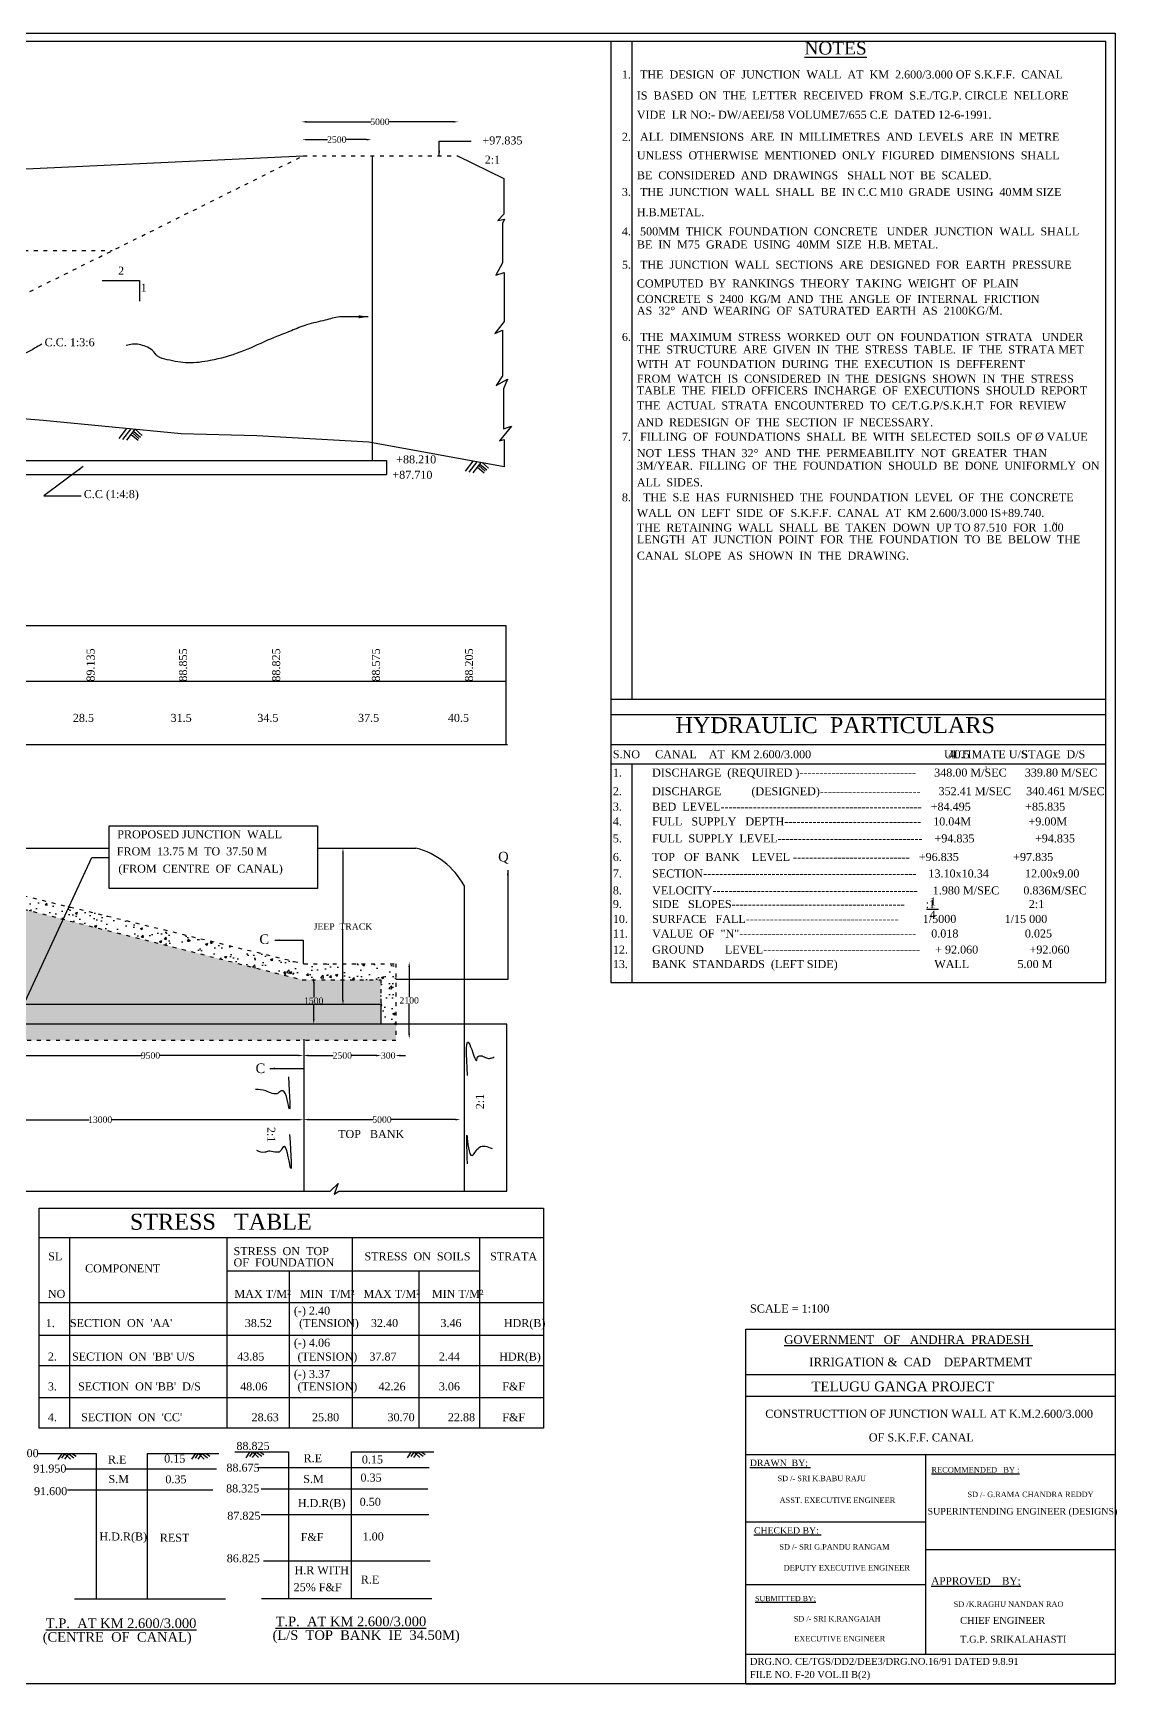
# Model space of a CAD drawing. Header units: millimetres. Extents: x 3743 to 70405, y 1301 to 52870.
# Drawn here: x 36522 to 70405, y 1301 to 52870 of the extents above; entities that cross this region are included whole.
import ezdxf

# ---------------------------------------------------------------- set-up
doc = ezdxf.new("R2010")
doc.units = ezdxf.units.MM
doc.header["$MEASUREMENT"] = 0
doc.header["$PDMODE"] = 66
doc.header["$PDSIZE"] = 170
doc.linetypes.add('ACAD_ISO03W100', pattern=[30, 12, -18])
for name, color, linetype in [('DIM', 5, 'Continuous'), ('DOT LINE', 3, 'ACAD_ISO03W100'), ('DWG. LINE', 1, 'Continuous'), ('HATCH', 2, 'Continuous'), ('RAILING', 4, 'Continuous'), ('TEXT', 7, 'Continuous')]:
    doc.layers.add(name, color=color, linetype=linetype)
doc.layers.add('TITLE', color=7, linetype='Continuous', lineweight=30)
doc.styles.get("Standard").update_dxf_attribs({"font": 'TIMES.TTF', "height": 200})
doc.dimstyles.get("Standard").update_dxf_attribs({"dimtxt": 200, "dimasz": 160, "dimexe": 0.18, "dimexo": 0.0625, "dimgap": 0.09, "dimtad": 0, "dimtih": 1, "dimtoh": 1, "dimdec": 1, "dimzin": 0, "dimdsep": 46, "dimtxsty": 'Standard', "dimcen": 0.09, "dimse1": 1, "dimse2": 1, "dimclrd": 5, "dimclre": 5, "dimclrt": 4, "dimadec": 0, "dimazin": 0, "dimtfac": 1, "dimtdec": 1, "dimtofl": 0, "dimtmove": 0, "dimatfit": 3, "dimfxl": 1, "dimtolj": 1, "dimtzin": 0, "dimarcsym": 0})
pattern_1 = [(50, (0, 0), (717.26, -62.752), [75, -825]), (355, (0, 0), (-138.751, 752.192), [60, -660]), (100.4514, (59.8, -5.2), (578.509, 689.4395), [63.74, -701.142]), (46.1842, (0, 200), (1067.241, -165.519), [112.5, -1237.5]), (96.6356, (88.9, 186.2), (934.663, 974.118), [95.61, -1051.713]), (351.1842, (0, 200), (934.662, 974.119), [90, -990]), (21, (100, 150), (596.907, -402.619), [75, -825]), (326, (100, 150), (243.315, 725.15), [60, -660]), (71.4514, (149.74, 116.45), (840.223, 322.5305), [63.74, -701.142]), (37.5, (0, 0), (12.1599, 332.8939), [0, -652, 0, -670, 0, -662.5]), (7.5, (0, 0), (263.0695, 394.4117), [0, -382, 0, -637, 0, -252.5]), (327.5, (-223, 0), (533.8224, -22.5549), [0, -250, 0, -780, 0, -1035]), (317.5, (-323, 0), (583.186, 100.105), [0, -325, 0, -518, 0, -735])]

# ---------------------------------------------------------------- blocks, each defined once
blk = doc.blocks.new('*D2')
at = {"layer": 'Defpoints', "color": 0}
for p in [(31977, 18927), (44977, 18927), (44977, 18927)]:
    blk.add_point(p, dxfattribs=at)
at = {"layer": 'DIM', "color": 5, "lineweight": -2}
for p, q in [((32137, 18927), (38274, 18927)), ((44817, 18927), (38968, 18927))]:
    blk.add_line(p, q, dxfattribs=at)
at = {"layer": 'DIM', "color": 5}
for points in [[(32137, 18954), (32137, 18901), (31977, 18927)], [(44817, 18954), (44817, 18901), (44977, 18927)]]:
    blk.add_solid(points, dxfattribs=at)
at = {"layer": 'DIM', "color": 4, "insert": (38621, 18927), "char_height": 200, "attachment_point": 5}
blk.add_mtext('\\A1;13000', dxfattribs=at)
blk = doc.blocks.new('*D7')
at = {"layer": 'Defpoints', "color": 0}
for p in [(44912, 50140), (49819, 50140), (49819, 50095)]:
    blk.add_point(p, dxfattribs=at)
at = {"layer": 'DIM', "color": 5, "lineweight": -2}
for p, q in [((45072, 50095), (47083, 50095)), ((49659, 50095), (47649, 50095))]:
    blk.add_line(p, q, dxfattribs=at)
at = {"layer": 'DIM', "color": 5}
for points in [[(45072, 50122), (45072, 50069), (44912, 50095)], [(49659, 50122), (49659, 50069), (49819, 50095)]]:
    blk.add_solid(points, dxfattribs=at)
at = {"layer": 'DIM', "color": 4, "insert": (47366, 50095), "char_height": 200, "attachment_point": 5}
blk.add_mtext('\\A1;5000', dxfattribs=at)
blk = doc.blocks.new('*D9')
at = {"layer": 'Defpoints', "color": 0}
for p in [(44931, 49533), (47106, 49539), (47106, 49533)]:
    blk.add_point(p, dxfattribs=at)
at = {"layer": 'DIM', "color": 5, "lineweight": -2}
for p, q in [((45091, 49539), (45731, 49539)), ((46946, 49539), (46305, 49539))]:
    blk.add_line(p, q, dxfattribs=at)
at = {"layer": 'DIM', "color": 5}
for points in [[(45091, 49566), (45091, 49513), (44931, 49539)], [(46946, 49566), (46946, 49513), (47106, 49539)]]:
    blk.add_solid(points, dxfattribs=at)
at = {"layer": 'DIM', "color": 4, "insert": (46018, 49539), "char_height": 200, "attachment_point": 5}
blk.add_mtext('\\A1;2500', dxfattribs=at)
blk = doc.blocks.new('*D13')
at = {"layer": 'Defpoints', "color": 0}
for p in [(35418, 20933), (44973, 20933), (44973, 20933)]:
    blk.add_point(p, dxfattribs=at)
at = {"layer": 'DIM', "color": 5, "lineweight": -2}
for p, q in [((35578, 20933), (39911, 20933)), ((44813, 20933), (40480, 20933))]:
    blk.add_line(p, q, dxfattribs=at)
at = {"layer": 'DIM', "color": 5}
for points in [[(35578, 20959), (35578, 20906), (35418, 20933)], [(44813, 20959), (44813, 20906), (44973, 20933)]]:
    blk.add_solid(points, dxfattribs=at)
at = {"layer": 'DIM', "color": 4, "insert": (40195, 20933), "char_height": 200, "attachment_point": 5}
blk.add_mtext('\\A1;9500', dxfattribs=at)
blk = doc.blocks.new('*D14')
at = {"layer": 'Defpoints', "color": 0}
for p in [(44973, 21019), (47408, 21019), (47408, 20931)]:
    blk.add_point(p, dxfattribs=at)
at = {"layer": 'DIM', "color": 5, "lineweight": -2}
for p, q in [((45133, 20931), (45903, 20931)), ((47248, 20931), (46477, 20931))]:
    blk.add_line(p, q, dxfattribs=at)
at = {"layer": 'DIM', "color": 5}
for points in [[(45133, 20958), (45133, 20905), (44973, 20931)], [(47248, 20958), (47248, 20905), (47408, 20931)]]:
    blk.add_solid(points, dxfattribs=at)
at = {"layer": 'DIM', "color": 4, "insert": (46190, 20931), "char_height": 200, "attachment_point": 5}
blk.add_mtext('\\A1;2500', dxfattribs=at)
blk = doc.blocks.new('*D15')
at = {"layer": 'Defpoints', "color": 0}
for p in [(47408, 21019), (47843, 21019), (47843, 20931)]:
    blk.add_point(p, dxfattribs=at)
at = {"layer": 'DIM', "color": 5, "lineweight": -2}
for p, q in [((47248, 20931), (47088, 20931)), ((48003, 20931), (48163, 20931))]:
    blk.add_line(p, q, dxfattribs=at)
at = {"layer": 'DIM', "color": 5}
for points in [[(47248, 20958), (47248, 20905), (47408, 20931)], [(48003, 20958), (48003, 20905), (47843, 20931)]]:
    blk.add_solid(points, dxfattribs=at)
at = {"layer": 'DIM', "color": 4, "insert": (47625, 20931), "char_height": 200, "attachment_point": 5}
blk.add_mtext('\\A1;300', dxfattribs=at)
blk = doc.blocks.new('*D19')
at = {"layer": 'Defpoints', "color": 0}
for p in [(44977, 18927), (49882, 18929), (49882, 18927)]:
    blk.add_point(p, dxfattribs=at)
at = {"layer": 'DIM', "color": 5, "lineweight": -2}
for p, q in [((45137, 18929), (47147, 18929)), ((49722, 18929), (47713, 18929))]:
    blk.add_line(p, q, dxfattribs=at)
at = {"layer": 'DIM', "color": 5}
for points in [[(45137, 18956), (45137, 18903), (44977, 18929)], [(49722, 18956), (49722, 18903), (49882, 18929)]]:
    blk.add_solid(points, dxfattribs=at)
at = {"layer": 'DIM', "color": 4, "insert": (47430, 18929), "char_height": 200, "attachment_point": 5}
blk.add_mtext('\\A1;5000', dxfattribs=at)
blk = doc.blocks.new('*D34')
at = {"layer": 'Defpoints', "color": 0}
for p in [(46052, 27410), (46052, 22507), (46210, 22507)]:
    blk.add_point(p, dxfattribs=at)
at = {"layer": 'DIM', "color": 5, "lineweight": -2}
for p, q in [((46210, 27250), (46210, 25061)), ((46210, 22667), (46210, 24856))]:
    blk.add_line(p, q, dxfattribs=at)
at = {"layer": 'DIM', "color": 5}
for points in [[(46184, 27250), (46237, 27250), (46210, 27410)], [(46184, 22667), (46237, 22667), (46210, 22507)]]:
    blk.add_solid(points, dxfattribs=at)
at = {"layer": 'DIM', "color": 4, "insert": (46210, 24959), "char_height": 200, "attachment_point": 5}
blk.add_mtext('\\A1;JEEP  TRACK', dxfattribs=at)
blk = doc.blocks.new('*D35')
at = {"layer": 'Defpoints', "color": 0}
for p in [(45297, 23371), (45297, 21910), (45297, 21910)]:
    blk.add_point(p, dxfattribs=at)
at = {"layer": 'DIM', "color": 5, "lineweight": -2}
for p, q in [((45297, 23211), (45297, 22742)), ((45297, 22070), (45297, 22539))]:
    blk.add_line(p, q, dxfattribs=at)
at = {"layer": 'DIM', "color": 5}
for points in [[(45270, 23211), (45324, 23211), (45297, 23371)], [(45270, 22070), (45324, 22070), (45297, 21910)]]:
    blk.add_solid(points, dxfattribs=at)
at = {"layer": 'DIM', "color": 4, "insert": (45297, 22641), "char_height": 200, "attachment_point": 5}
blk.add_mtext('\\A1;1500', dxfattribs=at)
blk = doc.blocks.new('*D36')
at = {"layer": 'Defpoints', "color": 0}
for p in [(48293, 23858), (48281, 21449), (48293, 21449)]:
    blk.add_point(p, dxfattribs=at)
at = {"layer": 'DIM', "color": 5, "lineweight": -2}
for p, q in [((48281, 23698), (48281, 22755)), ((48281, 21609), (48281, 22552))]:
    blk.add_line(p, q, dxfattribs=at)
at = {"layer": 'DIM', "color": 5}
for points in [[(48254, 23698), (48307, 23698), (48281, 23858)], [(48254, 21609), (48307, 21609), (48281, 21449)]]:
    blk.add_solid(points, dxfattribs=at)
at = {"layer": 'DIM', "color": 4, "insert": (48281, 22653), "char_height": 200, "attachment_point": 5}
blk.add_mtext('\\A1;2100', dxfattribs=at)

msp = doc.modelspace()

# ---------------------------------------------------------------- hatches: boundary and pattern name
at = {"layer": 'HATCH'}
h = msp.add_hatch(dxfattribs=at)
h.set_pattern_fill('AR-CONC', color=256, scale=100, style=0)
h.set_pattern_definition(pattern_1)
h.paths.add_polyline_path([(47863.82, 23797.8), (44989.49, 23797.8), (35350.51, 26134.81), (34665.56, 26134.81), (34665.56, 25720.8), (34722.9, 25720.8), (35361.08, 25720.8), (44936.04, 23299.28), (47393.52, 23299.28), (47393.52, 22525.23), (47393.52, 21909.98), (47863.82, 21909.98)])
h = msp.add_hatch(dxfattribs=at)
h.set_pattern_fill('AR-CONC', color=256, scale=100, style=0)
h.set_pattern_definition(pattern_1)
h.paths.add_polyline_path([(35361.08, 25720.8), (34731, 25720.8), (24943.1, 25720.8), (24943.1, 22525.23), (47393.52, 22525.23), (47393.52, 23299.28), (44936.04, 23299.28)])
h = msp.add_hatch(dxfattribs=at)
h.set_pattern_fill('AR-CONC', color=256, scale=100, style=0)
h.set_pattern_definition(pattern_1)
h.paths.add_polyline_path([(47393.52, 22525.23), (24943.1, 22525.23), (24943.1, 21909.98), (47393.52, 21909.98)])
h = msp.add_hatch(dxfattribs=at)
h.set_pattern_fill('AR-CONC', color=256, scale=100, style=0)
h.set_pattern_definition(pattern_1)
h.paths.add_polyline_path([(47863.82, 21909.98), (23954.64, 21909.98), (23954.64, 21400.88), (47863.82, 21400.88)])

# ---------------------------------------------------------------- linework, layer by layer
at = {"layer": 'DIM'}
for points in [[(36799.8, 43155.54), (36574.23, 43023.4), (36071.4, 42782.03), (35772.23, 42720.29), (35290.88, 42742.45), (35002.95, 42983.82), (34737.12, 43337.94), (34302.92, 43860.83), (33346.48, 44529.02), (32603.31, 44609.47), (31582.85, 44455.77)], [(46374.26, 44006.32), (46102.52, 44000.48), (45654.57, 43900.31), (45076.09, 43756), (44599.03, 43570.2), (43857.15, 43272.04), (42990.17, 42895.79), (42062.84, 42639.35), (41371.47, 42564.9), (40719.52, 42664.86), (40417.3, 42780.67), (40251.71, 42958.53), (40044.71, 43078.48), (39630.72, 43148.79), (39436.15, 43111.57)]]:
    msp.add_spline(points, degree=3, dxfattribs=at)
at = {"layer": 'DOT LINE', "ltscale": 10}
for p, q in [((44968.5, 49036.5), (49795.5, 49036.5)), ((35350.51, 26134.81), (44989.49, 23797.8)), ((35361.08, 25720.8), (44936.04, 23299.28)), ((44989.49, 23797.8), (47863.82, 23797.8)), ((47863.82, 23797.8), (47863.82, 21400.88)), ((44936.04, 23299.28), (47393.52, 23299.28)), ((47393.52, 23299.28), (47393.52, 22525.23)), ((47863.82, 21400.88), (23954.64, 21400.88))]:
    msp.add_line(p, q, dxfattribs=at)
for points in [[(10271, 37271), (16076.5, 37271), (26998.5, 42526.5), (31858.5, 42526.5), (44968.5, 49036.5)], [(23649, 46103.5), (38998.06, 46071.77)]]:
    msp.add_lwpolyline(points, dxfattribs=at)
at = {"layer": 'DWG. LINE'}
for p, q in [((4367.86, 52610.27), (54584.19, 52610.27)), ((54584.19, 52610.27), (70055.08, 52610.27)), ((23702.5, 48030.5), (44968.5, 49036.5)), ((49795.5, 49036.5), (51239, 48330)), ((38679.09, 45138.4), (39853.35, 45138.4)), ((39853.35, 45138.4), (39853.35, 44496.81)), ((29323.68, 27410.23), (38906.28, 27410.23)), ((45419.48, 27410.23), (48491.51, 27410.23)), ((49994.11, 26239.03), (49994.11, 16695.7)), ((47393.52, 22525.23), (23723, 22525.23)), ((47393.52, 22525.23), (47393.52, 21909.98)), ((51333.8, 21909.98), (4914.1, 21909.98)), ((51333.8, 16695.7), (51333.8, 21909.98)), ((44985.06, 21443.75), (44985.06, 16695.7)), ((35115.91, 16695.7), (45813.64, 16695.7)), ((45813.64, 16695.7), (46063.46, 16930.31)), ((46063.46, 16930.31), (45935.31, 16603.12)), ((45935.31, 16603.12), (46079.86, 16695.7)), ((46079.86, 16695.7), (51333.8, 16695.7)), ((36695.39, 8496.84), (38498.98, 8496.84)), ((38498.98, 8496.84), (38498.98, 3961.41)), ((40091.9, 8496.84), (40091.9, 3961.41)), ((40091.9, 8496.84), (42329.84, 8496.84)), ((42831.31, 8548.05), (44513.54, 8548.05)), ((44513.54, 8548.05), (44513.54, 3975.32)), ((46468.61, 8548.05), (46468.61, 3975.32)), ((46468.61, 8548.05), (49051.13, 8548.05)), ((37557.98, 8017.06), (42261.71, 8017.06)), ((43528.55, 8061.53), (48907.25, 8061.53)), ((37602.38, 7365.06), (42139.97, 7365.06)), ((43650.29, 7398.09), (48862.98, 7398.09)), ((43650.29, 6590.9), (48896.18, 6590.9)), ((43727.76, 5142.39), (48940.45, 5142.39)), ((37819.43, 3961.41), (42541.27, 3961.41)), ((43661.4, 3975.32), (48984.77, 3975.32))]:
    msp.add_line(p, q, dxfattribs=at)
for points in [[(47119, 49036.5), (47119, 39513.5)], [(51239, 48330), (51239, 47209.5), (51048.5, 47011), (51263, 47060), (51193, 46924), (51193, 45687.5), (50989.5, 45302), (51248.5, 45394), (51248.5, 43856.5), (50961.5, 43484), (51198, 43591.5), (51198, 42161), (51002.5, 41864.5), (51354, 42058.5), (51229, 41752.5), (51229, 40504), (51475, 40594.5), (51101, 40133), (51249.5, 40169), (51249.5, 39319), (47014.5, 40089), (43519, 40292), (41150.5, 40354.5), (36836.5, 40766), (33354.5, 41047)], [(24193, 40497), (35152, 40497), (35152, 39513.5), (47571, 39513.5), (47571, 39078)], [(24193, 39974), (34630.5, 39974), (34630.5, 39078), (47571, 39078)], [(4401, 34361), (51304.5, 34361), (51304.5, 30641.1)], [(51304.5, 32609.5), (4382.5, 32609.5)], [(4427.04, 30641.1), (51348.72, 30641.1)]]:
    msp.add_lwpolyline(points, dxfattribs=at)
msp.add_lwpolyline([(38906.28, 28107.88), (45419.48, 28107.88), (45419.48, 26151.74), (38906.28, 26151.74)], close=True, dxfattribs=at)
msp.add_arc((47906.2, 25109.82), 2373.71, 28.405948, 75.724778, dxfattribs=at)
at = {"layer": 'HATCH'}
for p, q in [((39218.13, 40207.09), (39460, 40515.75)), ((39327.24, 40169.61), (39588.84, 40503.46)), ((39456.81, 40155.99), (39719.33, 40491.01)), ((39594.67, 40331.92), (39804.56, 40151.45)), ((39631.26, 40378.63), (39835.09, 40203.37)), ((39669.92, 40427.95), (39879.99, 40247.31)), ((39719.33, 40491.01), (39939.43, 40301.76)), ((50041.93, 39185.92), (50283.8, 39494.58)), ((50151.04, 39148.44), (50405.01, 39472.54)), ((50280.61, 39134.82), (50527.76, 39450.22)), ((50418.47, 39310.75), (50628.36, 39130.28)), ((50455.07, 39357.45), (50658.89, 39182.2)), ((50493.72, 39406.78), (50703.8, 39226.14)), ((50576.2, 39441.42), (50763.24, 39280.59)), ((37309.2, 8315.33), (37431.56, 8494.3)), ((37425.47, 8349.97), (37521.29, 8494.3)), ((37513.13, 8321.44), (37637.52, 8494.3)), ((37521.29, 8494.3), (37694.79, 8321.32)), ((37637.52, 8494.3), (37800.66, 8364.23)), ((37757.84, 8494.3), (37870, 8417.2)), ((41484.37, 8317.87), (41606.73, 8496.84)), ((41600.64, 8352.51), (41696.45, 8496.84)), ((41688.3, 8323.98), (41812.69, 8496.84)), ((41696.45, 8496.84), (41869.96, 8323.86)), ((41812.69, 8496.84), (41975.83, 8366.77)), ((41933.01, 8496.84), (42045.17, 8419.74)), ((43180.23, 8366.54), (43302.59, 8545.51)), ((43296.5, 8401.17), (43392.32, 8545.51)), ((43384.16, 8372.65), (43508.55, 8545.51)), ((43392.32, 8545.51), (43565.82, 8372.53)), ((43508.55, 8545.51), (43671.69, 8415.44)), ((43628.87, 8545.51), (43741.03, 8468.41)), ((48223.69, 8366.54), (48346.05, 8545.51)), ((48339.96, 8401.17), (48435.77, 8545.51)), ((48427.62, 8372.65), (48552.01, 8545.51)), ((48435.77, 8545.51), (48609.28, 8372.53)), ((48552.01, 8545.51), (48715.15, 8415.44)), ((48672.33, 8545.51), (48784.49, 8468.41))]:
    msp.add_line(p, q, dxfattribs=at)
for points in [[(50099.29, 20306.74), (50172.41, 21280.26), (50396.68, 20793.58), (50420.79, 20885.13), (50466.61, 20918.86), (50558.25, 20918.86), (50698.11, 20853.81), (50816.28, 20846.59), (50936.85, 20885.13)], [(44506.21, 20267.62), (44518.9, 19310.98), (44284.28, 19830.48), (44182.82, 19754.46), (43796.02, 19824.15), (43478.96, 19874.83)], [(50104.55, 17544.11), (50087.81, 18402.92), (50244.09, 17806.21), (50467.36, 18062.74), (50869.25, 18029.28)], [(44544.5, 18459.3), (44563.52, 17458.32), (44341.59, 18079.18), (44252.81, 17939.8), (43878.69, 17939.8), (43770.89, 17908.13), (43517.25, 17965.15)]]:
    msp.add_spline(points, degree=3, dxfattribs=at)
at = {"layer": 'RAILING'}
for p, q in [((54584.19, 52610.27), (54584.19, 23208.99)), ((55243.07, 52610.27), (55243.07, 32057.22)), ((70055.08, 23208.99), (70055.08, 52610.27)), ((54584.19, 32057.22), (70055.08, 32057.22)), ((54584.19, 31582.48), (70055.08, 31582.48)), ((54584.19, 30649.16), (70055.08, 30649.16)), ((54584.19, 30041.74), (70055.08, 30041.74)), ((55243.07, 30041.74), (55243.07, 23208.99)), ((54584.19, 23208.99), (70055.08, 23208.99)), ((36713.45, 15243.61), (52475.75, 15243.61)), ((37665.63, 15243.61), (37665.63, 9288.9)), ((42580.28, 15243.61), (42580.28, 9288.9)), ((46502.48, 15243.61), (46502.48, 9288.9)), ((50473.88, 15243.61), (50473.88, 9288.9)), ((44527.66, 14201), (44527.66, 9288.9)), ((48578.49, 14201), (48578.49, 9288.9)), ((36713.45, 13212.3), (52475.75, 13212.3)), ((36713.45, 12198.05), (52475.75, 12198.05)), ((36713.45, 11244.99), (52475.75, 11244.99)), ((36713.45, 10248.52), (52475.75, 10248.52))]:
    msp.add_line(p, q, dxfattribs=at)
msp.add_lwpolyline([(36713.45, 16162.79), (52475.75, 16162.79), (52475.75, 9288.9), (36713.45, 9288.9)], close=True, dxfattribs=at)
at = {"layer": 'RAILING', "lineweight": -2}
msp.add_lwpolyline([(42580.28, 14201), (50473.88, 14201)], dxfattribs=at)
at = {"layer": 'TITLE', "lineweight": 30}
for p, q in [((58798.24, 12387.08), (70345.6, 12387.08)), ((70345.6, 12387.08), (70345.6, 1300.79)), ((58798.24, 10965.95), (70345.6, 10965.95)), ((58798.24, 10288.81), (70345.6, 10288.81)), ((58798.24, 8469.4), (70345.6, 8469.4)), ((58822.3, 6367.92), (64438.63, 6367.92)), ((58798.24, 4403.42), (64414.58, 4403.42)), ((70345.6, 2217.98), (58798.24, 2217.98)), ((58798.24, 1300.79), (70345.6, 1300.79))]:
    msp.add_line(p, q, dxfattribs=at)
at = {"layer": 'TITLE'}
msp.add_lwpolyline([(3743.03, 52869.78), (70345.6, 52869.78), (70345.6, 1300.79), (3743.03, 1300.79)], close=True, dxfattribs=at)
msp.add_lwpolyline([(58798.24, 1300.79), (58798.24, 12387.08)], dxfattribs=at)
at = {"layer": 'TITLE', "lineweight": 30}
for points in [[(64414.58, 8469.4), (64414.58, 2217.98)], [(64414.58, 5499.87), (70345.6, 5499.87)]]:
    msp.add_lwpolyline(points, dxfattribs=at)

# ---------------------------------------------------------------- texts
at = {"layer": 'TEXT'}
for s, height, p in [('%%UNOTES', 400, (60633.99, 52199.15)), ('1.   THE  DESIGN  OF  JUNCTION  WALL  AT  KM  2.600/3.000 OF S.K.F.F.  CANAL', 250, (54929.6, 51449.33)), ('IS  BASED  ON  THE  LETTER  RECEIVED  FROM  S.E./TG.P. CIRCLE  NELLORE', 250, (55396.18, 50793.42)), ('VIDE  LR NO:- DW/AEEI/58 VOLUME7/655 C.E  DATED 12-6-1991.', 250, (55396.18, 50192.55)), ('+97.835', 250, (50569.93, 49389.71)), ('2.   ALL  DIMENSIONS  ARE  IN  MILLIMETRES  AND  LEVELS  ARE  IN  METRE', 250, (54929.6, 49502.68)), ('2:1', 250, (50641.38, 48790.07)), ('UNLESS  OTHERWISE  MENTIONED  ONLY  FIGURED  DIMENSIONS  SHALL', 250, (55396.18, 48923.81)), ('BE  CONSIDERED  AND  DRAWINGS   SHALL NOT  BE  SCALED.', 250, (55396.18, 48302.12)), ('3.   THE  JUNCTION  WALL  SHALL  BE  IN C.C M10  GRADE  USING  40MM SIZE', 250, (54929.6, 47779.62)), ('H.B.METAL.', 250, (55396.18, 47147.56)), ('4.   500MM  THICK  FOUNDATION  CONCRETE   UNDER  JUNCTION  WALL  SHALL', 250, (54929.6, 46549.73)), ('BE  IN  M75  GRADE  USING  40MM  SIZE  H.B. METAL.', 250, (55396.18, 46139.89)), ('2', 250, (39180.3, 45319.93)), ('5.   THE  JUNCTION  WALL  SECTIONS  ARE  DESIGNED  FOR  EARTH  PRESSURE', 250, (54929.6, 45508.18)), ('1', 250, (39887.53, 44789.98)), ('COMPUTED  BY  RANKINGS  THEORY  TAKING  WEIGHT  OF  PLAIN', 250, (55396.18, 44921.89)), ('CONCRETE  S  2400  KG/M  AND  THE  ANGLE  OF  INTERNAL  FRICTION', 250, (55396.18, 44439.76)), ('3', 100, (66459.93, 44287.98)), ('AS  32%%D  AND  WEARING  OF  SATURATED  EARTH  AS  2100KG/M.', 250, (55396.18, 44071.83)), ('C.C. 1:3:6', 250, (36885.88, 43086.26)), ('6.   THE  MAXIMUM  STRESS  WORKED  OUT  ON  FOUNDATION  STRATA   UNDER', 250, (54929.6, 43251.38)), ('THE  STRUCTURE  ARE  GIVEN  IN  THE  STRESS  TABLE.  IF  THE  STRATA MET', 250, (55396.18, 42861.04)), ('WITH  AT  FOUNDATION  DURING  THE  EXECUTION  IS  DEFFERENT', 250, (55396.18, 42404.29)), ('TABLE  THE  FIELD  OFFICERS  INCHARGE  OF  EXECUTIONS  SHOULD  REPORT', 250, (55396.18, 41579.6)), ('FROM  WATCH  IS  CONSIDERED  IN  THE  DESIGNS  SHOWN  IN  THE  STRESS', 250, (55396.18, 41947.54)), ('THE  ACTUAL  STRATA  ENCOUNTERED  TO  CE/T.G.P/S.K.H.T  FOR  REVIEW', 250, (55396.18, 41110.16)), ('AND  REDESIGN  OF  THE  SECTION  IF  NECESSARY.', 250, (55396.18, 40586.47)), ('7.   FILLING  OF  FOUNDATIONS  SHALL  BE  WITH  SELECTED  SOILS  OF %%C VALUE', 250, (54929.6, 40133.02)), ('NOT  LESS  THAN  32%%D  AND  THE  PERMEABILITY  NOT  GREATER  THAN', 250, (55396.18, 39622.22)), ('+87.710', 250, (47755.43, 38944.71)), ('+88.210', 250, (47874.17, 39426.65)), ('3M/YEAR.  FILLING  OF  THE  FOUNDATION  SHOULD  BE  DONE  UNIFORMLY  ON', 250, (55396.18, 39228.91)), ('ALL  SIDES.', 250, (55396.18, 38708.72)), ('C.C (1:4:8)', 250, (38109.6, 38343.15)), ('8.    THE  S.E  HAS  FURNISHED  THE  FOUNDATION  LEVEL  OF  THE  CONCRETE  ', 250, (54929.6, 38242.8)), ('WALL  ON  LEFT  SIDE  OF  S.K.F.F.  CANAL  AT  KM 2.600/3.000 IS+89.740.', 250, (55396.18, 37754.21)), ('THE  RETAINING  WALL  SHALL  BE  TAKEN  DOWN  UP TO 87.510  FOR  1.00', 250, (55396.18, 37297.46)), ('LENGTH  AT  JUNCTION  POINT  FOR  THE  FOUNDATION  TO  BE  BELOW  THE', 250, (55396.18, 36929.53)), ('M', 100, (68412.27, 37492.78)), ('CANAL  SLOPE  AS  SHOWN  IN  THE  DRAWING.', 250, (55396.18, 36418.93)), ('28.5', 250, (37768.28, 31353.08)), ('31.5', 250, (40822.44, 31353.08)), ('34.5', 250, (43533.93, 31353.08)), ('37.5', 250, (46681.4, 31353.08)), ('40.5', 250, (49489.36, 31353.08)), ('HYDRAULIC  PARTICULARS', 500, (56603.71, 31000.59)), ('S.NO     CANAL    AT  KM 2.600/3.000                                            ULTIMATE U/S', 250, (54646.04, 30216.17)), ('40.5', 250, (65140.07, 30216.17)), ('STAGE  D/S', 250, (67420.04, 30216.17)), ('3', 100, (66271.37, 29865.14)), ('1.          DISCHARGE  (REQUIRED )-----------------------------      348.00 M/SEC      339.80 M/SEC', 250, (54646.04, 29643.94)), ('2.          DISCHARGE          (DESIGNED)-------------------------      352.41 M/SEC     340.461 M/SEC', 250, (54646.04, 29063.12)), ('4.          FULL   SUPPLY   DEPTH----------------------------------    10.04M                   +9.00M', 250, (54646.04, 28118.26)), ('3.          BED  LEVEL--------------------------------------------------   +84.495                  +85.835', 250, (54646.04, 28580.22)), ('PROPOSED JUNCTION  WALL', 250, (39155.66, 27716.46)), ('FROM  13.75 M  TO  37.50 M', 250, (39141.69, 27184.61)), ('5.          FULL  SUPPLY  LEVEL------------------------------------    +94.835                    +94.835', 250, (54646.04, 27588.09)), ('(FROM  CENTRE  OF  CANAL)', 250, (39190.59, 26643.82)), ('Q', 300, (51062.26, 26993.24)), ('6.          TOP   OF  BANK    LEVEL -----------------------------   +96.835                  +97.835', 250, (54646.04, 27008.83)), ('7.          SECTION-----------------------------------------------------    13.10x10.34            12.00x9.00', 250, (54646.04, 26492.08)), ('9.          SIDE   SLOPES-------------------------------------------       :1                               2:1', 250, (54646.04, 25538.08)), ('8.          VELOCITY---------------------------------------------------     1.980 M/SEC        0.836M/SEC', 250, (54646.04, 25963.56)), ('1', 250, (64557.47, 25619.35)), ('10.        SURFACE   FALL--------------------------------------        1/5000                1/15 000', 250, (54646.04, 25073.24)), ('%%O 4 ', 250, (64451.1, 25203.31)), ('11.        VALUE  OF  "N"--------------------------------------------     0.018                      0.025', 250, (54646.04, 24617.36)), ('C', 300, (43599.39, 24414.75)), ('12.        GROUND       LEVEL---------------------------------------     + 92.060                 +92.060', 250, (54646.04, 24115.67)), ('13.        BANK  STANDARDS  (LEFT SIDE)                                WALL                5.00 M', 250, (54646.04, 23663.17)), ('C', 300, (43479.33, 20382.51)), ('TOP   BANK', 250, (46058.24, 18354.45)), ('STRESS   TABLE', 500, (39550.88, 15489.51)), ('SL', 250, (36997.52, 14532.99)), ('OF  FOUNDATION', 250, (42791.26, 14344.35)), ('STRESS  ON  TOP', 250, (42791.26, 14696.91)), ('STRESS  ON  SOILS', 250, (46880.61, 14532.99)), ('STRATA', 250, (50810.12, 14532.99)), ('COMPONENT', 250, (38150.9, 14159.02)), ('NO                                                        MAX T/M²   MIN  T/M²   MAX T/M²    MIN T/M²', 250, (36987.67, 13362.09)), ('(-) 2.40', 250, (44676.36, 12836.02)), ("1.     SECTION  ON  'AA'                        38.52         (TENSION)    32.40              3.46              HDR(B)", 250, (36921.67, 12450.1)), ('(-) 4.06', 250, (44676.36, 11836.99)), ("2.     SECTION  ON  'BB' U/S              43.85           (TENSION)    37.87              2.44             HDR(B)", 250, (36987.67, 11403.57)), ('(-) 3.37', 250, (44676.36, 10860.42)), ("3.       SECTION  ON 'BB'  D/S             48.06          (TENSION)       42.26           3.06              F&F", 250, (36987.67, 10470.88)), ("4.        SECTION  ON  'CC'                       28.63           25.80                30.70           22.88         F&F", 250, (36987.67, 9508.1)), ('88.825', 250, (42879.31, 8612.13)), ('92.100', 250, (35661.78, 8385.15)), ('R.E', 250, (38864.46, 8186.56)), ('0.15', 250, (40623.64, 8216.74)), ('R.E', 250, (44980.2, 8227.16)), ('0.15', 250, (46801.93, 8188.62)), ('91.950', 250, (36528.82, 7906.04)), ('S.M', 250, (38880.71, 7577.52)), ('0.35', 250, (40660.08, 7570.46)), ('88.675', 250, (42567.38, 7933.85)), ('S.M', 250, (44970.05, 7578.74)), ('0.35', 250, (46759.07, 7623.41)), ('91.600', 250, (36554.17, 7199.54)), ('88.325', 250, (42558.21, 7283.06)), ('H.D.R(B)', 250, (44801.45, 6826.19)), ('0.50', 250, (46733.2, 6866.23)), ('87.825', 250, (42594.91, 6430.63)), ('H.D.R(B)', 250, (38599.85, 5782.89)), ('REST', 250, (40485.61, 5744.6)), ('F&F', 250, (44889.18, 5766.32)), ('1.00', 250, (46824.94, 5784.65)), ('86.825', 250, (42576.56, 5101.56)), ('H.R WITH', 250, (44696.53, 4730.56)), ('R.E', 250, (46769.89, 4437.25)), ('25%%% F&F', 250, (44669, 4198.94))]:
    msp.add_text(s, height=height, dxfattribs=at).set_placement(p)
for s, rotation, p in [('89.135', 90, (38446.93, 32609.5)), ('88.855', 90, (41336.89, 32609.5)), ('88.825', 90, (44247.37, 32609.5)), ('88.575', 90, (47365.49, 32609.5)), ('88.205', 90, (50275.48, 32609.5)), ('2:1', 90, (50615.86, 19252.81)), ('2:1', 270, (43844.57, 18699.27))]:
    msp.add_text(s, height=250, rotation=rotation, dxfattribs=at).set_placement(p)
at = {"layer": 'TITLE', "lineweight": 30}
for s, height, p in [('SCALE = 1:100', 252.4909, (58933.06, 12902.64)), ('%%UGOVERNMENT   OF   ANDHRA  PRADESH ', 265.9405, (59999.9, 11923.11)), ('IRRIGATION &  CAD    DEPARTMEMT ', 265.9405, (60784.66, 11225.67)), ('TELUGU GANGA PROJECT', 305.926, (60853.85, 10442.78)), ('CONSTRUCTTION OF JUNCTION WALL AT K.M.2.600/3.000', 252.4909, (59411.43, 9614.29)), ('OF S.K.F.F. CANAL', 252.4909, (62647.06, 8877.64)), ('%%UDRAWN  BY; ', 202.0071, (58930.91, 8106.32)), ('SD /- SRI K.BABU RAJU', 169.2222, (59794.67, 7635.72)), ('%%URECOMMENDED   BY :', 173.3581, (64606.11, 7902.35)), ('SD /- G.RAMA CHANDRA REDDY', 169.2222, (65731.12, 7137.15)), ('ASST. EXECUTIVE ENGINEER', 173.6001, (59857.12, 6953.55)), ('SUPERINTENDING ENGINEER (DESIGNS)', 206.8426, (64482.98, 6590.67)), ('%%UCHECKED BY: ', 202.0071, (59058.2, 5995.74)), ('SD /- SRI G.PANDU RANGAM', 169.2222, (59852.98, 5498.91)), ('DEPUTY EXECUTIVE ENGINEER', 173.6001, (59984.41, 4842.96)), ('%%UAPPROVED    BY;', 233.0851, (64596.84, 4402.82)), ('%%USUBMITTED BY;', 163.1605, (59091.37, 3887.67)), ('SD /K.RAGHU NANDAN RAO', 169.2222, (65299.64, 3709.73)), ('SD /- SRI K.RANGAIAH', 169.2222, (60299.94, 3251.43)), ('CHIEF ENGINEER', 216.4207, (65499.52, 3179.46)), ('EXECUTIVE ENGINEER', 173.6001, (60313.67, 2629.25)), ('T.G.P. SRIKALAHASTI', 216.4207, (65499.52, 2589.96)), ('DRG.NO. CE/TGS/DD2/DEE3/DRG.NO.16/91 DATED 9.8.91', 216.4207, (58932.02, 1898.46)), ('FILE NO. F-20 VOL.II B(2)', 216.4207, (58932.02, 1488.46))]:
    msp.add_text(s, height=height, dxfattribs=at).set_placement(p)
at = {"layer": 'TITLE'}
for s, p in [('%%UT.P.  AT KM 2.600/3.000', (36921.72, 3049.15)), ('%%UT.P.  AT KM 2.600/3.000', (44105.24, 3105.77)), ('(CENTRE  OF  CANAL)', (36825.32, 2621.11)), ('(L/S  TOP  BANK  IE  34.50M)', (44008.84, 2677.73))]:
    msp.add_text(s, height=300, dxfattribs=at).set_placement(p)

# ---------------------------------------------------------------- dimensions: what is measured, and where the dimension line sits
at = {"layer": 'DIM'}
for p1, p2, distance, text, picture, middle in [((44911.86, 50139.85), (49819.44, 50139.85), -44.57, '5000', '*D7', (47365.65, 50095.27)), ((44930.96, 49532.67), (47105.62, 49532.67), 6.53, '2500', '*D9', (46018.29, 49539.2)), ((46052.03, 27410.23), (46052.03, 22507.4), 158.28, 'JEEP  TRACK', '*D34', (46210.3, 24958.82)), ((48292.91, 23858.06), (48292.91, 21448.78), -12.18, '2100', '*D36', (48280.73, 22653.42)), ((45296.88, 23371.34), (45296.88, 21909.98), 0, '1500', '*D35', (45296.88, 22640.66)), ((35417.58, 20932.51), (44972.9, 20932.51), 0, '9500', '*D13', (40195.24, 20932.51)), ((44972.9, 21019.44), (47407.79, 21019.44), -87.95, '2500', '*D14', (46190.35, 20931.5)), ((47407.79, 21019.44), (47842.59, 21019.44), -87.95, '300', '*D15', (47625.19, 20931.5)), ((44977.01, 18927.2), (49882.28, 18927.2), 2.08, '5000', '*D19', (47429.65, 18929.29))]:
    dim = msp.add_aligned_dim(p1=p1, p2=p2, distance=distance, text=text, dimstyle='Standard', dxfattribs=at)
    dim.commit()
    dim.dimension.update_dxf_attribs({"geometry": picture, "text_midpoint": middle})
dim = msp.add_linear_dim(base=(44977.01, 18927.2), p1=(31977.01, 18927.2), p2=(44977.01, 18927.2), angle=0, text='13000', dimstyle='Standard', dxfattribs=at)
dim.commit()
dim.dimension.update_dxf_attribs({"geometry": '*D2', "text_midpoint": (38621, 18927.2), "dimtype": 161})

# ---------------------------------------------------------------- leaders
for points, override in [([(49222.93, 49036.5), (49222.93, 49494.51), (50218.52, 49494.51)], {"dimgap": 0.09, "dimtad": 0}), ([(46997.96, 44006.32), (46374.26, 44006.32)], {"dimasz": 300, "dimgap": 0.09, "dimtad": 0}), ([(38087.73, 39330.45), (36865.49, 38412.43), (38030.82, 38412.43)], {"dimgap": 0.09, "dimtad": 0}), ([(36019.95, 22055.22), (38363.93, 27111.4), (38906.28, 27111.4)], {"dimgap": 0.09, "dimtad": 0}), ([(51359.59, 26723.56), (51359.59, 23301.01), (47863.82, 23301.01)], {"dimgap": 0.09, "dimtad": 0}), ([(44076.23, 24534.24), (44966.87, 24534.24), (44966.87, 23801.97)], {"dimgap": 0.09, "dimtad": 0}), ([(43927.74, 20527.89), (44985.06, 20527.89)], {"dimgap": 0.09, "dimtad": 0})]:
    msp.add_leader(points, dimstyle='Standard', override=override, dxfattribs=at)

doc.saveas('drawing.dxf')
